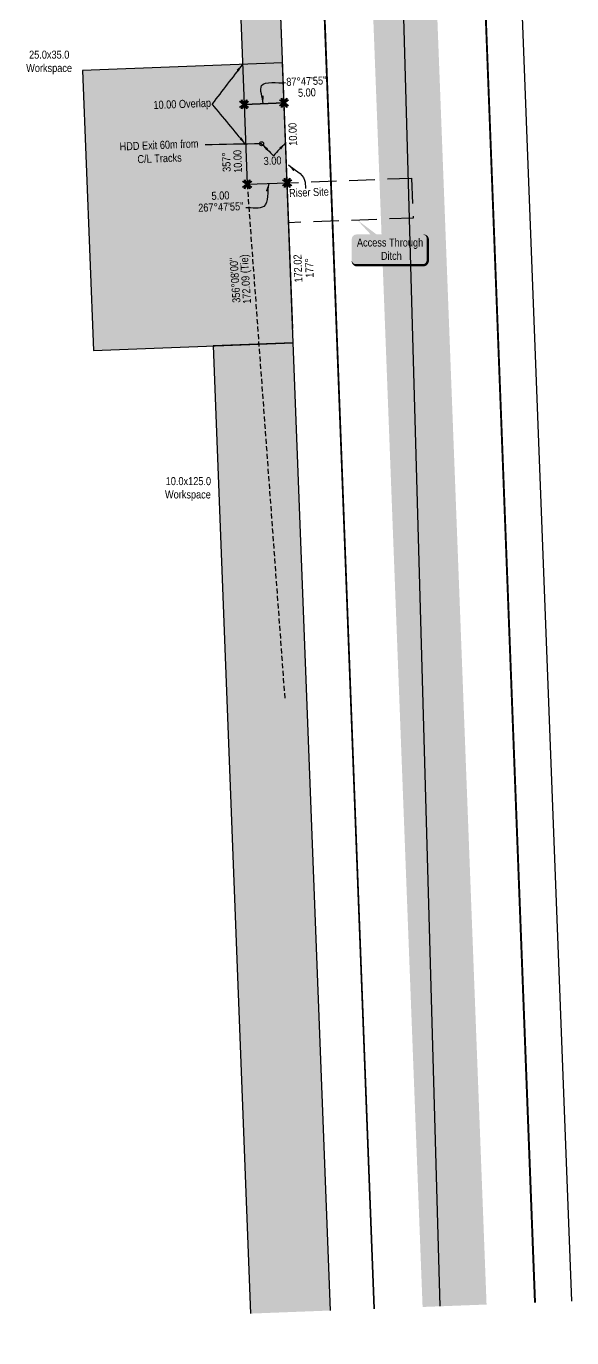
# Model space of a CAD drawing. Extents: x 686694 to 690642, y 5839475 to 5844317.
# Drawn here: x 688727 to 689409, y 5839475 to 5841114 of the extents above; entities that cross this region are included whole.
import ezdxf
from ezdxf.enums import TextEntityAlignment as Align

# ---------------------------------------------------------------- set-up
doc = ezdxf.new("R2010")
doc.units = 0
doc.header["$LTSCALE"] = 5
doc.linetypes.add('DASHED2', pattern=[9.525, 6.35, -3.175])
doc.linetypes.add('foc-TIELINE', pattern=[1.875, 1.25, -0.625])
for name, color, linetype in [('AS-POWER', 104, 'foc-POWER'), ('AS-ROADS', 254, 'Continuous'), ('AS-TELEPHONE', 224, 'foc-TEL'), ('DETAIL-T', 7, 'Continuous'), ('L-BD', 7, 'Continuous'), ('L-BD1', 253, 'Continuous'), ('L-MON', 1, 'Continuous'), ('L-SEC', 7, 'Continuous'), ('L-TIE', 7, 'foc-TIELINE'), ('L-TITLEDB', 4, 'Continuous'), ('P-IOP2', 10, 'Continuous'), ('P-PROPOSED', 10, 'Continuous'), ('P-PROPOSED-H', 21, 'Continuous'), ('P-TEMP-H', 41, 'Continuous'), ('P-TEMP_WORKSPACE', 46, 'Continuous'), ('P-TEMP_WORKSPACE 2', 46, 'Continuous'), ('P-TXT', 4, 'Continuous')]:
    doc.layers.add(name, color=color, linetype=linetype)
doc.layers.add('P-TEMP-T', color=46, linetype='Continuous', lineweight=18)
doc.styles.add('80', font='ARIALN.TTF', dxfattribs={"height": 10})
doc.styles.add('80CG', font='ARIALN.TTF', dxfattribs={"height": 10})
doc.styles.add('80L', font='ARIALN.TTF', dxfattribs={"height": 10})
doc.styles.add('foc-LtypeFont', font='ARIALN.TTF', dxfattribs={"height": 7.35})
doc.linetypes.add('foc-POWER', pattern='A,6,-1,["P",foc-LtypeFont,S=0.2,R=0,X=-0.625,Y=-0.75],-1.24,4', length=12.24)
doc.linetypes.add('foc-TEL', pattern='A,2,-1,["T",foc-LtypeFont,S=0.2,R=0,X=-0.425,Y=-0.75],-1.24,8', length=12.24)
doc.linetypes.add('foc-TEL-NOLINE', pattern='A,0,-2,["T",foc-LtypeFont,S=0.2,R=0,X=-0.425,Y=-0.75],-10.24', length=12.24)
doc.dimstyles.new('Compass 5 000', dxfattribs={"dimscale": 5, "dimtxt": 9, "dimasz": 2, "dimexe": 0.2, "dimexo": 0.0625, "dimgap": 0.5, "dimtad": 0, "dimtih": 1, "dimtoh": 1, "dimzin": 0, "dimdsep": 46, "dimtxsty": '80CG', "dimcen": 0.1, "dimse1": 1, "dimse2": 1, "dimclrd": 256, "dimclrt": 256, "dimaunit": 1, "dimadec": 4, "dimazin": 0, "dimtfac": 0.06, "dimtofl": 0, "dimtmove": 0, "dimatfit": 1, "dimfxl": 0.2, "dimtolj": 1, "dimtzin": 0, "dimlwd": -1, "dimarcsym": 0})

# ---------------------------------------------------------------- blocks, each defined once
blk = doc.blocks.new('TEMP')
h = blk.add_hatch(color=255)
h.dxf.hatch_style = 1
h.paths.add_polyline_path([(0, 0.25), (-0.67, 1.15), (-0.67, 0.67), (-1.15, 0.67), (-0.25, 0), (-1.15, -0.67), (-0.67, -0.67), (-0.67, -1.15), (0, -0.25), (0.67, -1.15), (0.67, -0.67), (1.15, -0.67), (0.25, 0), (1.15, 0.67), (0.67, 0.67), (0.67, 1.15)])
h.paths.add_polyline_path([(0.57, 0.85), (0.57, 0.57), (0.85, 0.57), (0.08, 0), (0.85, -0.57), (0.57, -0.57), (0.57, -0.85), (0, -0.08), (-0.57, -0.85), (-0.57, -0.57), (-0.85, -0.57), (-0.08, 0), (-0.85, 0.57), (-0.57, 0.57), (-0.57, 0.85), (0, 0.08)], flags=16)
h = blk.add_hatch(color=1)
h.dxf.hatch_style = 1
h.paths.add_polyline_path([(0, 0.08), (-0.57, 0.85), (-0.57, 0.57), (-0.85, 0.57), (-0.08, 0), (-0.85, -0.57), (-0.57, -0.57), (-0.57, -0.85), (0, -0.08), (0.57, -0.85), (0.57, -0.57), (0.85, -0.57), (0.08, 0), (0.85, 0.57), (0.57, 0.57), (0.57, 0.85)])
at = {"color": 1}
for p, q in [((-0.08, 0), (0.08, 0)), ((0, 0.08), (0, -0.08))]:
    blk.add_line(p, q, dxfattribs=at)
at = {"color": 255, "flags": 128}
blk.add_lwpolyline([(-0.25, 0), (-1.15, 0.67), (-0.67, 0.67), (-0.67, 1.15), (0, 0.25), (0.67, 1.15), (0.67, 0.67), (1.15, 0.67), (0.25, 0), (1.15, -0.67), (0.67, -0.67), (0.67, -1.15), (0, -0.25), (-0.67, -1.15), (-0.67, -0.67), (-1.15, -0.67)], close=True, dxfattribs=at)
at = {"color": 1, "flags": 128}
blk.add_lwpolyline([(-0.08, 0), (-0.85, 0.57), (-0.57, 0.57), (-0.57, 0.85), (0, 0.08), (0.57, 0.85), (0.57, 0.57), (0.85, 0.57), (0.08, 0), (0.85, -0.57), (0.57, -0.57), (0.57, -0.85), (0, -0.08), (-0.57, -0.85), (-0.57, -0.57), (-0.85, -0.57)], close=True, dxfattribs=at)
blk = doc.blocks.new('*U588')
h = blk.add_hatch(color=254)
edge = h.paths.add_edge_path()
edge.add_line((-41.5, -20), (41.5, -20))
edge.add_arc((41.5, -14), 6, 270, 360)
edge.add_line((47.5, -14), (47.5, 12.5))
edge.add_arc((41.5, 12.5), 6, 0, 90)
edge.add_line((41.5, 18.5), (-41.5, 18.5))
edge.add_arc((-41.5, 12.5), 6, 90, 180)
edge.add_line((-47.5, 12.5), (-47.5, -14))
edge.add_arc((-41.5, -14), 6, 180, 270)
at = {"color": 1, "flags": 128}
blk.add_lwpolyline([(-40.4, 36.4, 0, 10, 0), (0, 0, 5, 5, 0)], format="xyseb", dxfattribs=at)
blk.add_lwpolyline([(-41.5, -20, 3, 3, 0), (41.5, -20, 3, 3, 0.414214), (47.5, -14, 3, 3, 0), (47.5, 12.5, 3, 0, 0.414214), (41.5, 18.5, 0, 0, 0), (-41.5, 18.5, 0, 0, 0.414214), (-47.5, 12.5, 0, 0, 0), (-47.5, -14, 0, 3, 0.414214)], format="xyseb", close=True, dxfattribs=at)
at = {"color": 1, "style": '80'}
blk.add_attdef('ENTER_TEXT_001', (-36, -5), '', height=10, dxfattribs=at)

msp = doc.modelspace()

# ---------------------------------------------------------------- hatches: boundary and pattern name
at = {"layer": 'P-PROPOSED-H'}
h = msp.add_hatch(color=256, dxfattribs=at)
h.dxf.hatch_style = 1
h.paths.add_polyline_path([(689033.683, 5841417.11), (688984.323, 5841399.638), (688999.058, 5841016.301), (689049.016, 5841018.222)])
h = msp.add_hatch(color=256, dxfattribs=at)
h.dxf.hatch_style = 1
h.paths.add_polyline_path([(688999.058, 5841016.301), (689002.899, 5840916.386), (689052.857, 5840918.306), (689049.016, 5841018.222)])
at = {"layer": 'P-TEMP-H'}
h = msp.add_hatch(color=256, dxfattribs=at)
h.dxf.hatch_style = 1
h.paths.add_polyline_path([(689047.097, 5841068.143), (688797.309, 5841058.541), (688810.751, 5840708.837), (689060.54, 5840718.439)])
h = msp.add_hatch(color=256, dxfattribs=at)
h.dxf.hatch_style = 1
h.paths.add_polyline_path([(689007.095, 5839505.657), (689107.01, 5839509.498), (689060.54, 5840718.439), (688960.624, 5840714.598)])

# ---------------------------------------------------------------- linework, layer by layer
at = {"linetype": 'DASHED2', "flags": 128}
msp.add_lwpolyline([(689208.392, 5840924.259), (689210.304, 5840874.301), (689054.777, 5840868.349), (689052.857, 5840918.306)], close=True, dxfattribs=at)
at = {"layer": 'AS-POWER', "flags": 128}
msp.add_lwpolyline([(689408.556, 5839521.089), (689295.205, 5842469.902)], dxfattribs=at)
at = {"layer": 'AS-ROADS', "flags": 128}
msp.add_lwpolyline([(689244.318, 5839514.776), (689191.875, 5841361.312), (689179.255, 5841528.432), (689180.195, 5841694.312), (689176.185, 5841857.542), (689166.025, 5842011.612)], dxfattribs=at)
at = {"layer": 'AS-ROADS', "const_width": 80, "flags": 128}
msp.add_lwpolyline([(689173.748, 5841824.004), (689262.113, 5839515.46)], dxfattribs=at)
at = {"layer": 'AS-TELEPHONE', "linetype": 'foc-TEL-NOLINE', "flags": 128}
msp.add_lwpolyline([(689161.515, 5839511.593), (689062.808, 5842079.191)], dxfattribs=at)
at = {"layer": 'L-SEC', "flags": 128}
for points in [[(689362.568, 5839519.321), (689249.625, 5842469.902)], [(689063.284, 5842079.201), (689161.563, 5839511.595)]]:
    msp.add_lwpolyline(points, dxfattribs=at)
at = {"layer": 'L-TIE'}
msp.add_line((689002.899, 5840916.386), (689049.982, 5840273.545), dxfattribs=at)
at = {"layer": 'L-TITLEDB', "flags": 128}
for points in [[(689059.85, 5840736.378), (688993.214, 5842469.902)], [(689408.556, 5839521.089), (689295.205, 5842469.902)], [(689161.565, 5839511.595), (689063.281, 5842079.201)], [(689286.505, 5841508.642), (689362.64, 5839519.324)]]:
    msp.add_lwpolyline(points, dxfattribs=at)
at = {"layer": 'P-IOP2', "flags": 128}
msp.add_lwpolyline([(688999.058, 5841016.301), (689002.899, 5840916.386), (689052.857, 5840918.306), (689049.016, 5841018.222)], close=True, dxfattribs=at)
at = {"layer": 'P-PROPOSED', "flags": 128}
msp.add_lwpolyline([(689033.683, 5841417.11), (688984.323, 5841399.638), (688999.058, 5841016.301), (689049.016, 5841018.222)], close=True, dxfattribs=at)
at = {"layer": 'P-TEMP_WORKSPACE'}
msp.add_lwpolyline([(689047.097, 5841068.143), (688797.309, 5841058.541), (688810.751, 5840708.837), (689060.54, 5840718.439)], close=True, dxfattribs=at)
msp.add_lwpolyline([(689107.01, 5839509.498), (689060.54, 5840718.439), (688960.624, 5840714.598), (689007.095, 5839505.657)], dxfattribs=at)

# ---------------------------------------------------------------- block references
at = {"layer": 'DETAIL-T', "color": 3}
ref = msp.add_blockref('*U588', (689181.115, 5840835.275), dxfattribs=dict(at, xscale=0.99989291, yscale=0.99989291, zscale=0.99989291))
ref.add_attrib('ENTER_TEXT_001', 'Access Through', (689140.123, 5840838.69), dxfattribs={"layer": '0', "color": 1, "height": 9.99893, "style": '80'})
ref.add_attrib('ENTER_TEXT_002', ' Ditch', (689166.87, 5840822.025), dxfattribs={"layer": '0', "color": 1, "height": 9.9989, "style": '80'})
at = {"layer": 'L-MON', "color": 6, "xscale": 4.99946455, "yscale": 4.99946455, "zscale": 4.99946455}
for p in [(688999.058, 5841016.301), (689049.016, 5841018.222), (689002.899, 5840916.386), (689052.857, 5840918.306)]:
    msp.add_blockref('TEMP', p, dxfattribs=at)

# ---------------------------------------------------------------- texts
at = {"layer": 'L-BD', "insert": (688984.879, 5840765.309), "char_height": 9.99893, "width": 61.16439, "attachment_point": 1, "rotation": 93.828466, "line_spacing_factor": 0.785681, "style": '80L'}
msp.add_mtext("\\pi2.71001;356°08'00''\\P\\pi0.66384;172.09 (Tie)", dxfattribs=at)
at = {"layer": 'L-BD1', "style": '80L'}
for s, height, p in [("87°47'55''", 9.9989, (689077.02, 5841045.31)), ('5.00', 9.9989, (689077.567, 5841031.072)), ('5.00', 9.9989, (688969.603, 5840902.343)), ("267°47'55''", 9.99893, (688970.151, 5840888.105))]:
    msp.add_text(s, height=height, rotation=2.2013, dxfattribs=at).set_placement(p, align=Align.MIDDLE)
at = {"layer": 'L-BD1', "insert": (688972.525, 5840929.255), "char_height": 9.99893, "width": 28.20066, "attachment_point": 1, "rotation": 92.2013, "line_spacing_factor": 0.852122, "style": '80L'}
msp.add_mtext('\\pi2.44401;357° \\P\\pi0.66384;10.00', dxfattribs=at)
at = {"layer": 'P-TEMP-T', "insert": (688726.715, 5841083.387), "char_height": 9.99893, "attachment_point": 1, "style": '80L'}
msp.add_mtext_dynamic_manual_height_columns('\\pi3.72968;25.0x35.0\\P\\pi0.12843;Workspace', width=56.89473, gutter_width=49.995, heights=[0], dxfattribs=at)
at = {"layer": 'P-TEMP_WORKSPACE 2', "insert": (688900.165, 5840550.628), "char_height": 9.99893, "attachment_point": 1, "style": '80L'}
msp.add_mtext_dynamic_manual_height_columns('\\pi0.99805;10.0x125.0\\P\\pi0.12843;Workspace', width=56.89473, gutter_width=49.995, heights=[0], dxfattribs=at)
at = {"layer": 'P-TXT', "style": '80L'}
for s, height, p in [('10.00 Overlap', 9.99893, (688921.843, 5841015.588)), ('3.00', 9.9989, (689034.682, 5840945.908))]:
    msp.add_text(s, height=height, rotation=2.2014, dxfattribs=at).set_placement(p, align=Align.MIDDLE)
at = {"layer": 'P-TXT', "attachment_point": 2, "rotation": 2.2014, "style": '80L'}
for s, insert, char_height, width in [('HDD Exit 60m from\\PC/L Tracks', (688892.665, 5840970.475), 9.99893, 107.56461), ('Riser Site', (689079.977, 5840911.431), 9.9989, 49.24889)]:
    msp.add_mtext(s, dxfattribs=dict(at, insert=insert, char_height=char_height, width=width))

# ---------------------------------------------------------------- leaders
at = {"layer": 'L-BD1', "path_type": 1}
msp.add_leader([(689022.956, 5841017.148), (689021.051, 5841039.662), (689050.852, 5841043.578)], dimstyle='Compass 5 000', override={"dimgap": 0.5, "dimtad": 0}, dxfattribs=at)
at = {"layer": 'L-BD1', "color": 3, "path_type": 1}
msp.add_leader([(689029.836, 5840917.421), (689023.946, 5840888.82), (689001.29, 5840886.85)], dimstyle='Compass 5 000', override={"dimgap": 0.5, "dimtad": 0}, dxfattribs=at)
at = {"layer": 'P-TXT', "path_type": 1}
for points, override in [([(688997.139, 5841066.223), (688959.175, 5841016.864)], {"dimgap": 0.5, "dimtad": 0}), ([(689000.98, 5840966.307), (688959.175, 5841016.864)], {"dimgap": 0.5, "dimtad": 0}), ([(689020.962, 5840967.112), (688950.522, 5840965.665)], {"dimldrblk": 'Small'}), ([(689020.962, 5840967.112), (689035.806, 5840952.139)], {"dimgap": 0.5, "dimtad": 0})]:
    msp.add_leader(points, dimstyle='Compass 5 000', override=override, dxfattribs=at)
msp.add_leader([(689054.497, 5840940.886), (689074.739, 5840921.756), (689075.843, 5840911.27)], dimstyle='Compass 5 000', dxfattribs=at)

# ---------------------------------------------------------------- next in the draw order: texts
at = {"layer": 'L-BD', "insert": (689062.116, 5840792.884), "char_height": 9.99893, "width": 34.53014, "attachment_point": 1, "rotation": 92.2013, "line_spacing_factor": 0.855, "style": '80L', "bg_fill": 3, "box_fill_scale": 1, "bg_fill_color": 256, "bg_fill_transparency": 0}
msp.add_mtext('\\pi0.66384;172.02 \\P\\pi5.99411;177°', dxfattribs=at)
at = {"layer": 'L-BD1', "insert": (689054.975, 5840978.671), "char_height": 9.9989, "width": 29.5979, "attachment_point": 2, "rotation": 92.2015, "style": '80L', "bg_fill": 3, "box_fill_scale": 1, "bg_fill_color": 256, "bg_fill_transparency": 0}
msp.add_mtext('10.00', dxfattribs=at)

# ---------------------------------------------------------------- next in the draw order: leaders
at = {"layer": 'P-TXT', "path_type": 1}
msp.add_leader([(689050.936, 5840968.264), (689035.806, 5840952.139)], dimstyle='Compass 5 000', override={"dimgap": 0.5, "dimtad": 0}, dxfattribs=at)

doc.saveas('drawing.dxf')
